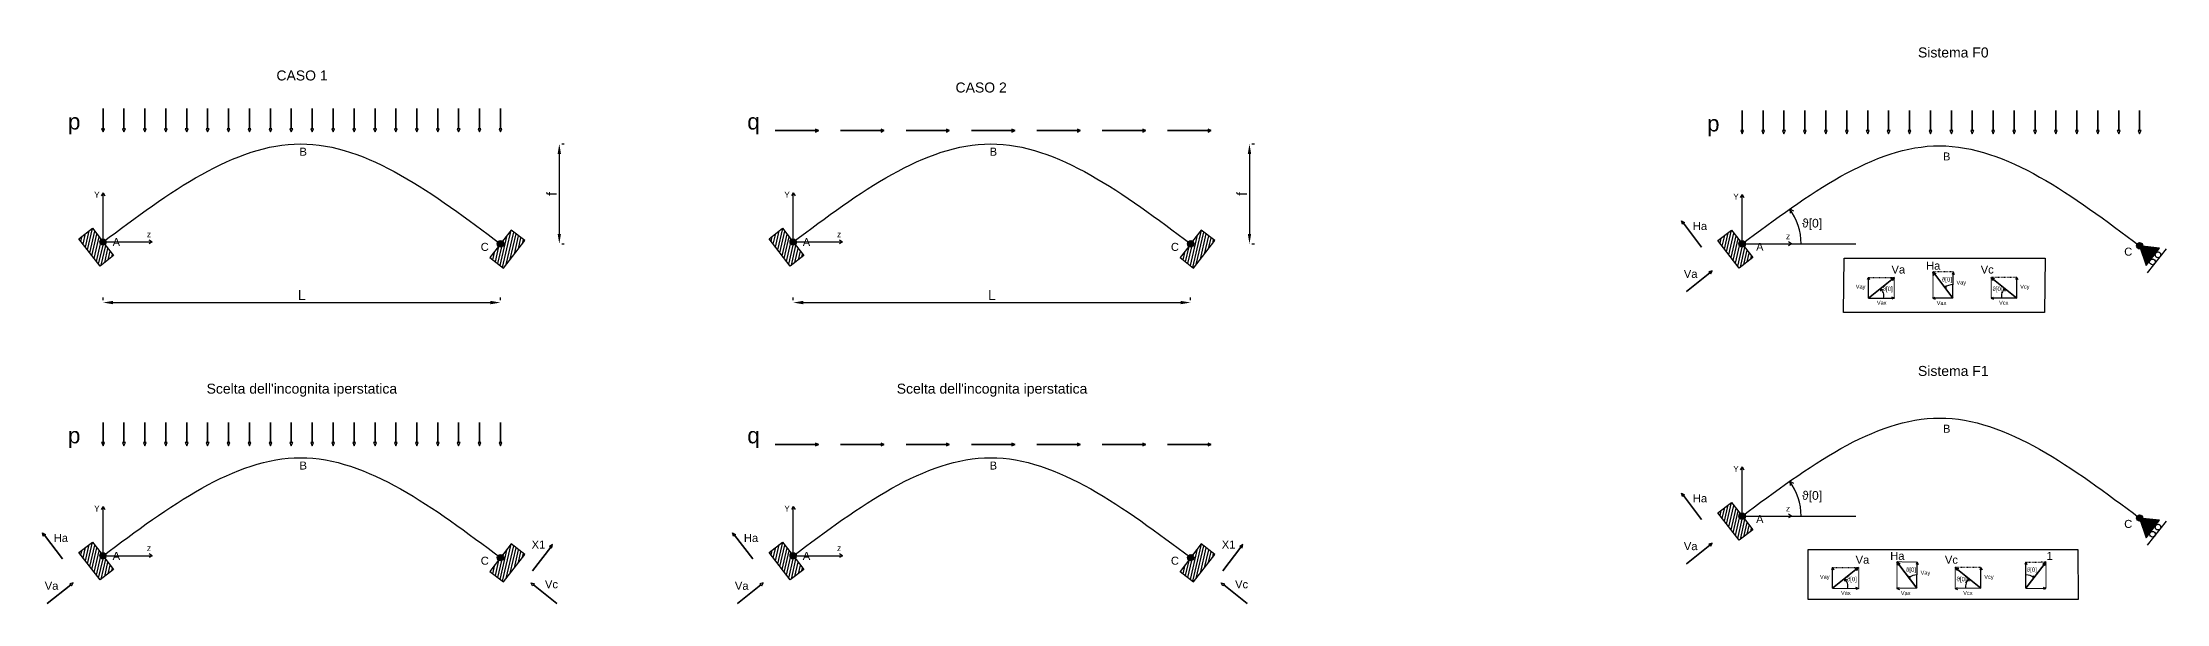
# Model space of a CAD drawing. Header units: millimetres. Extents: x 2204 to 3208, y 1462 to 1602.
# Drawn here: x 2204 to 2735, y 1462 to 1602 of the extents above; entities that cross this region are included whole.
import ezdxf

# ---------------------------------------------------------------- set-up
doc = ezdxf.new("R2010")
doc.units = ezdxf.units.MM
doc.linetypes.add('ACAD_ISO03W100', pattern=[30, 12, -18])
doc.styles.get("Standard").update_dxf_attribs({"font": 'arial.ttf'})
doc.dimstyles.new('ISO-25', dxfattribs={"dimtxt": 2.5, "dimasz": 2.5, "dimexe": 1.25, "dimexo": 0.625, "dimtad": 1, "dimtxsty": 'Standard', "dimcen": 2.5, "dimadec": 0, "dimazin": 0, "dimtfac": 1, "dimtmove": 0, "dimatfit": 3, "dimfxl": 1, "dimarcsym": 0})

# ---------------------------------------------------------------- blocks, each defined once
blk = doc.blocks.new('*D1')
at = {"color": 0, "lineweight": -2, "transparency": 16777216}
for p, q in [((2219.02, 1537.89), (2219.02, 1538.51)), ((2221.52, 1537.26), (2315.88, 1537.26)), ((2318.38, 1537.89), (2318.38, 1538.51))]:
    blk.add_line(p, q, dxfattribs=at)
at = {"color": 0, "transparency": 16777216}
for points in [[(2221.52, 1537.68), (2221.52, 1536.84), (2219.02, 1537.26)], [(2315.88, 1537.68), (2315.88, 1536.84), (2318.38, 1537.26)]]:
    blk.add_solid(points, dxfattribs=at)
at = {"layer": 'Defpoints', "color": 0, "transparency": 16777216}
for p in [(2219.02, 1537.26), (2318.38, 1537.26), (2318.38, 1537.26)]:
    blk.add_point(p, dxfattribs=at)
at = {"color": 0, "transparency": 16777216, "insert": (2268.7, 1539.14), "char_height": 2.5, "attachment_point": 5}
blk.add_mtext('L', dxfattribs=at)
blk = doc.blocks.new('*D2')
at = {"color": 0, "lineweight": -2, "transparency": 16777216}
for p, q in [((2333.08, 1574.44), (2333.08, 1554.44)), ((2333.71, 1576.94), (2334.33, 1576.94)), ((2333.71, 1551.94), (2334.33, 1551.94))]:
    blk.add_line(p, q, dxfattribs=at)
at = {"color": 0, "transparency": 16777216}
for points in [[(2332.67, 1574.44), (2333.5, 1574.44), (2333.08, 1576.94)], [(2332.67, 1554.44), (2333.5, 1554.44), (2333.08, 1551.94)]]:
    blk.add_solid(points, dxfattribs=at)
at = {"layer": 'Defpoints', "color": 0, "transparency": 16777216}
for p in [(2333.08, 1576.94), (2333.08, 1551.94), (2333.08, 1551.94)]:
    blk.add_point(p, dxfattribs=at)
at = {"color": 0, "transparency": 16777216, "insert": (2331.19, 1564.44), "char_height": 2.5, "attachment_point": 5, "rotation": 90}
blk.add_mtext('f', dxfattribs=at)
blk = doc.blocks.new('*D7')
at = {"color": 0, "lineweight": -2, "transparency": 16777216}
for p, q in [((2391.55, 1537.89), (2391.55, 1538.51)), ((2394.05, 1537.26), (2488.41, 1537.26)), ((2490.91, 1537.89), (2490.91, 1538.51))]:
    blk.add_line(p, q, dxfattribs=at)
at = {"color": 0, "transparency": 16777216}
for points in [[(2394.05, 1537.68), (2394.05, 1536.84), (2391.55, 1537.26)], [(2488.41, 1537.68), (2488.41, 1536.84), (2490.91, 1537.26)]]:
    blk.add_solid(points, dxfattribs=at)
at = {"layer": 'Defpoints', "color": 0, "transparency": 16777216}
for p in [(2391.55, 1537.26), (2490.91, 1537.26), (2490.91, 1537.26)]:
    blk.add_point(p, dxfattribs=at)
at = {"color": 0, "transparency": 16777216, "insert": (2441.23, 1539.14), "char_height": 2.5, "attachment_point": 5}
blk.add_mtext('L', dxfattribs=at)
blk = doc.blocks.new('*D8')
at = {"color": 0, "lineweight": -2, "transparency": 16777216}
for p, q in [((2505.62, 1574.44), (2505.62, 1554.44)), ((2506.24, 1576.94), (2506.87, 1576.94)), ((2506.24, 1551.94), (2506.87, 1551.94))]:
    blk.add_line(p, q, dxfattribs=at)
at = {"color": 0, "transparency": 16777216}
for points in [[(2505.2, 1574.44), (2506.03, 1574.44), (2505.62, 1576.94)], [(2505.2, 1554.44), (2506.03, 1554.44), (2505.62, 1551.94)]]:
    blk.add_solid(points, dxfattribs=at)
at = {"layer": 'Defpoints', "color": 0, "transparency": 16777216}
for p in [(2505.62, 1576.94), (2505.62, 1551.94), (2505.62, 1551.94)]:
    blk.add_point(p, dxfattribs=at)
at = {"color": 0, "transparency": 16777216, "insert": (2503.72, 1564.44), "char_height": 2.5, "attachment_point": 5, "rotation": 90}
blk.add_mtext('f', dxfattribs=at)
blk = doc.blocks.new('*U5')
h = blk.add_hatch(color=1)
h.dxf.hatch_style = 1
h.paths.add_polyline_path([(10.12, 0.35), (10.12, 0), (10.9, 0)])
h.paths.add_polyline_path([(10.9, 0), (10.12, 0), (10.12, -0.35)])
at = {"color": 240, "lineweight": 30, "true_color": 0xed1f24}
blk.add_lwpolyline([(10.9, 0), (10.12, 0.35), (10.12, 0), (0, 0), (10.12, 0), (10.12, -0.35)], close=True, dxfattribs=at)
blk = doc.blocks.new('*U6')
at = {"color": 0, "linetype": 'ByBlock', "lineweight": -2, "transparency": 16777216}
for p in [(2276.9, 1580.26), (2293.26, 1580.26), (2309.61, 1580.26), (2325.96, 1580.26), (2342.32, 1580.26), (2358.67, 1580.26), (2375.02, 1580.26)]:
    blk.add_blockref('*U5', p, dxfattribs=at)
blk = doc.blocks.new('*U10')
at = {"color": 240, "lineweight": 30, "true_color": 0xed1f24}
blk.add_lwpolyline([(0, 0), (0.35, 0.79), (0, 0.79), (0, 5.84), (0, 0.79), (-0.35, 0.79)], close=True, dxfattribs=at)
blk = doc.blocks.new('*U11')
at = {"color": 0, "linetype": 'ByBlock', "lineweight": -2, "transparency": 16777216}
for p in [(2281.41, 1579.94), (2286.64, 1579.94), (2291.87, 1579.94), (2297.1, 1579.94), (2302.33, 1579.94), (2307.56, 1579.94), (2312.79, 1579.94), (2318.02, 1579.94), (2323.25, 1579.94), (2328.48, 1579.94), (2333.71, 1579.94), (2338.94, 1579.94), (2344.17, 1579.94), (2349.4, 1579.94), (2354.62, 1579.94), (2359.85, 1579.94), (2365.08, 1579.94), (2370.31, 1579.94), (2375.54, 1579.94), (2380.77, 1579.94)]:
    blk.add_blockref('*U10', p, dxfattribs=at)
blk = doc.blocks.new('*U12')
at = {"color": 240, "lineweight": 30, "true_color": 0xed1f24}
blk.add_lwpolyline([(0, 0), (0.35, 0.79), (0, 0.79), (0, 5.84), (0, 0.79), (-0.35, 0.79)], close=True, dxfattribs=at)
blk = doc.blocks.new('*U13')
at = {"color": 0, "linetype": 'ByBlock', "lineweight": -2, "transparency": 16777216}
for p in [(2281.41, 1579.94), (2286.64, 1579.94), (2291.87, 1579.94), (2297.1, 1579.94), (2302.33, 1579.94), (2307.56, 1579.94), (2312.79, 1579.94), (2318.02, 1579.94), (2323.25, 1579.94), (2328.48, 1579.94), (2333.71, 1579.94), (2338.94, 1579.94), (2344.17, 1579.94), (2349.4, 1579.94), (2354.62, 1579.94), (2359.85, 1579.94), (2365.08, 1579.94), (2370.31, 1579.94), (2375.54, 1579.94), (2380.77, 1579.94)]:
    blk.add_blockref('*U12', p, dxfattribs=at)
blk = doc.blocks.new('*U16')
at = {"color": 240, "lineweight": 30, "true_color": 0xed1f24}
blk.add_lwpolyline([(0, 0), (0.35, 0.79), (0, 0.79), (0, 5.84), (0, 0.79), (-0.35, 0.79)], close=True, dxfattribs=at)
blk = doc.blocks.new('*U17')
at = {"color": 0, "linetype": 'ByBlock', "lineweight": -2, "transparency": 16777216}
for p in [(2281.41, 1579.94), (2286.64, 1579.94), (2291.87, 1579.94), (2297.1, 1579.94), (2302.33, 1579.94), (2307.56, 1579.94), (2312.79, 1579.94), (2318.02, 1579.94), (2323.25, 1579.94), (2328.48, 1579.94), (2333.71, 1579.94), (2338.94, 1579.94), (2344.17, 1579.94), (2349.4, 1579.94), (2354.62, 1579.94), (2359.85, 1579.94), (2365.08, 1579.94), (2370.31, 1579.94), (2375.54, 1579.94), (2380.77, 1579.94)]:
    blk.add_blockref('*U16', p, dxfattribs=at)
blk = doc.blocks.new('*U21')
h = blk.add_hatch(color=1)
h.dxf.hatch_style = 1
h.paths.add_polyline_path([(10.12, 0.35), (10.12, 0), (10.9, 0)])
h.paths.add_polyline_path([(10.9, 0), (10.12, 0), (10.12, -0.35)])
at = {"color": 240, "lineweight": 30, "true_color": 0xed1f24}
blk.add_lwpolyline([(10.9, 0), (10.12, 0.35), (10.12, 0), (0, 0), (10.12, 0), (10.12, -0.35)], close=True, dxfattribs=at)
blk = doc.blocks.new('*U22')
at = {"color": 0, "linetype": 'ByBlock', "lineweight": -2, "transparency": 16777216}
for p in [(2276.9, 1580.26), (2293.26, 1580.26), (2309.61, 1580.26), (2325.96, 1580.26), (2342.32, 1580.26), (2358.67, 1580.26), (2375.02, 1580.26)]:
    blk.add_blockref('*U21', p, dxfattribs=at)

msp = doc.modelspace()

# ---------------------------------------------------------------- hatches: boundary and pattern name
h = msp.add_hatch(color=1)
h.dxf.hatch_style = 1
h.paths.add_polyline_path([(2219.374, 1580.73), (2219.02, 1580.73), (2219.02, 1579.945)])
h.paths.add_polyline_path([(2219.02, 1579.945), (2219.02, 1580.73), (2218.666, 1580.73)])
h = msp.add_hatch(color=1)
h.dxf.hatch_style = 1
h.paths.add_polyline_path([(2629.13, 1580.253), (2628.776, 1580.253), (2628.776, 1579.468)])
h.paths.add_polyline_path([(2628.776, 1579.468), (2628.776, 1580.253), (2628.422, 1580.253)])
h = msp.add_hatch()
h.set_pattern_fill('ANSI31', color=256, scale=0.22, angle=32)
h.set_pattern_definition([(77, (-61.75265, 0.4771), (-0.68059749, 0.15712831), [])])
h.paths.add_polyline_path([(2216.366, 1555.85), (2212.973, 1553.224), (2218.281, 1546.365), (2221.675, 1548.991), (2219.507, 1551.792, -0.6232746), (2218.225, 1552.421, -0.2320774), (2218.534, 1553.05)])
h = msp.add_hatch()
h.set_pattern_fill('ANSI31', color=256, scale=0.22, angle=32)
h.set_pattern_definition([(77, (110.77804, 0.4771), (-0.68059749, 0.15712831), [])])
h.paths.add_polyline_path([(2388.897, 1555.85), (2385.504, 1553.224), (2390.812, 1546.365), (2394.205, 1548.991), (2392.038, 1551.792, -1), (2391.064, 1553.05)])
h = msp.add_hatch(color=5)
h.dxf.hatch_style = 1
h.paths.add_polyline_path([(2613.826, 1556.871), (2614.11, 1557.083), (2614.393, 1557.295), (2613.64, 1557.712)])
at = {"true_color": 0xffffff}
h = msp.add_hatch(color=7, dxfattribs=at)
h.dxf.hatch_style = 1
h.paths.add_polyline_path([(2219.816, 1552.421, 1), (2218.225, 1552.421, 1)])
h = msp.add_hatch()
h.set_pattern_fill('ANSI31', color=256, scale=0.22, angle=32)
h.set_pattern_definition([(77, (-63.18404, 2e-13), (-0.68059749, 0.15712831), [])])
h.paths.add_polyline_path([(2318.871, 1552.573, -0.2320774), (2319.179, 1551.944, -0.6232746), (2317.898, 1551.315), (2315.73, 1548.514), (2319.123, 1545.888), (2324.432, 1552.747), (2321.038, 1555.373)])
h = msp.add_hatch(color=7, dxfattribs=at)
h.dxf.hatch_style = 1
h.paths.add_polyline_path([(2319.179, 1551.944, 1), (2317.589, 1551.944, 1)])
h = msp.add_hatch(color=7, dxfattribs=at)
h.dxf.hatch_style = 1
h.paths.add_polyline_path([(2392.346, 1552.421, 1), (2390.756, 1552.421, 1)])
h = msp.add_hatch()
h.set_pattern_fill('ANSI31', color=256, scale=0.22, angle=32)
h.set_pattern_definition([(77, (109.34664, 2e-13), (-0.68059749, 0.15712831), [])])
h.paths.add_polyline_path([(2491.402, 1552.573, -0.2320774), (2491.71, 1551.944, -0.6232746), (2490.428, 1551.315), (2488.261, 1548.514), (2491.654, 1545.888), (2496.962, 1552.747), (2493.569, 1555.373)])
h = msp.add_hatch(color=7, dxfattribs=at)
h.dxf.hatch_style = 1
h.paths.add_polyline_path([(2491.71, 1551.944, 1), (2490.12, 1551.944, 1)])
h = msp.add_hatch()
h.set_pattern_fill('ANSI31', color=256, scale=0.22, angle=32)
h.set_pattern_definition([(77, (348.0034, 2e-13), (-0.68059749, 0.15712831), [])])
h.paths.add_polyline_path([(2626.122, 1555.373), (2622.729, 1552.747), (2628.037, 1545.888), (2631.431, 1548.514), (2629.263, 1551.315, -0.6232746), (2627.981, 1551.944, -0.2320774), (2628.29, 1552.573)])
h = msp.add_hatch(color=7, dxfattribs=at)
h.dxf.hatch_style = 1
h.paths.add_polyline_path([(2629.572, 1551.944, 1), (2627.981, 1551.944, 1)])
h = msp.add_hatch(color=7, dxfattribs=at)
h.dxf.hatch_style = 1
h.paths.add_polyline_path([(2728.935, 1551.467, 1), (2727.345, 1551.467, 1)])
at = {"true_color": 0x000000}
h = msp.add_hatch(color=18, dxfattribs=at)
h.dxf.hatch_style = 1
h.paths.add_polyline_path([(2733.121, 1550.892), (2728.93, 1551.375, -0.2938791), (2728.385, 1550.71), (2729.738, 1546.521)])
h = msp.add_hatch(color=5)
h.dxf.hatch_style = 1
h.paths.add_polyline_path([(2620.463, 1544.951), (2620.687, 1544.677), (2620.911, 1544.403), (2621.295, 1545.174)])
h = msp.add_hatch(color=5)
h.dxf.hatch_style = 1
h.paths.add_polyline_path([(2665.965, 1543.342), (2666.189, 1543.068), (2666.413, 1542.794), (2666.797, 1543.565)])
h = msp.add_hatch(color=5)
h.dxf.hatch_style = 1
h.paths.add_polyline_path([(2676.627, 1544.126), (2676.911, 1544.338), (2677.194, 1544.55), (2676.441, 1544.967)])
h = msp.add_hatch(color=5)
h.dxf.hatch_style = 1
h.paths.add_polyline_path([(2690.986, 1543.565), (2691.37, 1542.794), (2691.594, 1543.068), (2691.818, 1543.342)])
h = msp.add_hatch(color=1)
h.dxf.hatch_style = 1
h.paths.add_polyline_path([(2219.374, 1502.256), (2219.02, 1502.256), (2219.02, 1501.471)])
h.paths.add_polyline_path([(2219.02, 1501.471), (2219.02, 1502.256), (2218.666, 1502.256)])
h = msp.add_hatch(color=5)
h.dxf.hatch_style = 1
h.paths.add_polyline_path([(2613.826, 1488.788), (2614.11, 1489), (2614.393, 1489.212), (2613.64, 1489.629)])
h = msp.add_hatch()
h.set_pattern_fill('ANSI31', color=256, scale=0.22, angle=32)
h.set_pattern_definition([(77, (348.0034, -68.0835), (-0.68059749, 0.15712831), [])])
h.paths.add_polyline_path([(2626.122, 1487.29), (2622.729, 1484.664), (2628.037, 1477.804), (2631.431, 1480.431), (2629.263, 1483.231, -0.6232746), (2627.981, 1483.86, -0.2320774), (2628.29, 1484.489)])
at = {"true_color": 0xffffff}
h = msp.add_hatch(color=7, dxfattribs=at)
h.dxf.hatch_style = 1
h.paths.add_polyline_path([(2629.572, 1483.86, 1), (2627.981, 1483.86, 1)])
h = msp.add_hatch(color=7, dxfattribs=at)
h.dxf.hatch_style = 1
h.paths.add_polyline_path([(2728.935, 1483.383, 1), (2727.345, 1483.383, 1)])
at = {"true_color": 0x000000}
h = msp.add_hatch(color=18, dxfattribs=at)
h.dxf.hatch_style = 1
h.paths.add_polyline_path([(2733.121, 1482.808), (2728.93, 1483.292, -0.2938791), (2728.385, 1482.626), (2729.738, 1478.437)])
h = msp.add_hatch(color=5)
h.dxf.hatch_style = 1
h.paths.add_polyline_path([(2204.07, 1478.874), (2204.354, 1479.086), (2204.637, 1479.298), (2203.884, 1479.715)])
h = msp.add_hatch()
h.set_pattern_fill('ANSI31', color=256, scale=0.22, angle=32)
h.set_pattern_definition([(77, (-61.75265, -77.9969), (-0.68059749, 0.15712831), [])])
h.paths.add_polyline_path([(2216.366, 1477.376), (2212.973, 1474.75), (2218.281, 1467.891), (2221.675, 1470.517), (2219.507, 1473.318, -0.6232746), (2218.225, 1473.947, -0.2320774), (2218.534, 1474.576)])
h = msp.add_hatch()
h.set_pattern_fill('ANSI31', color=256, scale=0.22, angle=32)
h.set_pattern_definition([(77, (-63.18404, -78.474), (-0.68059749, 0.15712831), [])])
h.paths.add_polyline_path([(2318.871, 1474.099, -0.2320774), (2319.179, 1473.47, -0.6232746), (2317.898, 1472.841), (2315.73, 1470.04), (2319.123, 1467.414), (2324.432, 1474.273), (2321.038, 1476.899)])
h = msp.add_hatch(color=18, dxfattribs=at)
h.dxf.hatch_style = 1
h.paths.add_polyline_path([(2331.411, 1476.739), (2330.657, 1476.323), (2330.941, 1476.111), (2331.224, 1475.899)])
h = msp.add_hatch(color=5)
h.dxf.hatch_style = 1
h.paths.add_polyline_path([(2376.601, 1478.874), (2376.884, 1479.086), (2377.168, 1479.298), (2376.414, 1479.715)])
h = msp.add_hatch()
h.set_pattern_fill('ANSI31', color=256, scale=0.22, angle=32)
h.set_pattern_definition([(77, (110.77804, -77.9969), (-0.68059749, 0.15712831), [])])
h.paths.add_polyline_path([(2388.897, 1477.376), (2385.504, 1474.75), (2390.812, 1467.891), (2394.205, 1470.517), (2392.038, 1473.318, -1), (2391.064, 1474.576)])
h = msp.add_hatch()
h.set_pattern_fill('ANSI31', color=256, scale=0.22, angle=32)
h.set_pattern_definition([(77, (109.34664, -78.474), (-0.68059749, 0.15712831), [])])
h.paths.add_polyline_path([(2491.402, 1474.099, -0.2320774), (2491.71, 1473.47, -0.6232746), (2490.428, 1472.841), (2488.261, 1470.04), (2491.654, 1467.414), (2496.962, 1474.273), (2493.569, 1476.899)])
h = msp.add_hatch(color=18, dxfattribs=at)
h.dxf.hatch_style = 1
h.paths.add_polyline_path([(2503.942, 1476.739), (2503.188, 1476.323), (2503.471, 1476.111), (2503.755, 1475.899)])
h = msp.add_hatch(color=5)
h.dxf.hatch_style = 1
h.paths.add_polyline_path([(2620.463, 1476.868), (2620.687, 1476.594), (2620.911, 1476.32), (2621.295, 1477.091)])
at = {"true_color": 0xffffff}
h = msp.add_hatch(color=7, dxfattribs=at)
h.dxf.hatch_style = 1
h.paths.add_polyline_path([(2219.816, 1473.947, 1), (2218.225, 1473.947, 1)])
h = msp.add_hatch(color=7, dxfattribs=at)
h.dxf.hatch_style = 1
h.paths.add_polyline_path([(2319.179, 1473.47, 1), (2317.589, 1473.47, 1)])
h = msp.add_hatch(color=7, dxfattribs=at)
h.dxf.hatch_style = 1
h.paths.add_polyline_path([(2392.346, 1473.947, 1), (2390.756, 1473.947, 1)])
h = msp.add_hatch(color=7, dxfattribs=at)
h.dxf.hatch_style = 1
h.paths.add_polyline_path([(2491.71, 1473.47, 1), (2490.12, 1473.47, 1)])
h = msp.add_hatch(color=5)
h.dxf.hatch_style = 1
h.paths.add_polyline_path([(2657, 1470.773), (2657.224, 1470.499), (2657.448, 1470.225), (2657.832, 1470.996)])
h = msp.add_hatch(color=5)
h.dxf.hatch_style = 1
h.paths.add_polyline_path([(2667.662, 1471.558), (2667.945, 1471.77), (2668.229, 1471.981), (2667.475, 1472.398)])
h = msp.add_hatch(color=5)
h.dxf.hatch_style = 1
h.paths.add_polyline_path([(2682.02, 1470.996), (2682.404, 1470.225), (2682.628, 1470.499), (2682.852, 1470.773)])
at = {"true_color": 0x000000}
h = msp.add_hatch(color=18, dxfattribs=at)
h.dxf.hatch_style = 1
h.paths.add_polyline_path([(2704.542, 1471.558), (2704.258, 1471.77), (2703.975, 1471.981), (2704.728, 1472.398)])

# ---------------------------------------------------------------- linework, layer by layer
at = {"color": 3}
for p, q in [((2219.02, 1564.725), (2218.559, 1563.977)), ((2219.02, 1552.421), (2219.02, 1564.725)), ((2219.02, 1564.725), (2219.482, 1563.977)), ((2391.551, 1564.725), (2391.09, 1563.977)), ((2391.551, 1552.421), (2391.551, 1564.725)), ((2391.551, 1564.725), (2392.013, 1563.977)), ((2628.776, 1564.248), (2628.315, 1563.499)), ((2628.776, 1551.944), (2628.776, 1564.248)), ((2628.776, 1564.248), (2629.238, 1563.499)), ((2219.02, 1552.421), (2231.324, 1552.421)), ((2231.324, 1552.421), (2230.576, 1552.882)), ((2231.324, 1552.421), (2230.576, 1551.959)), ((2391.551, 1552.421), (2403.855, 1552.421)), ((2403.855, 1552.421), (2403.107, 1552.882)), ((2403.855, 1552.421), (2403.107, 1551.959)), ((2628.776, 1551.944), (2641.08, 1551.944)), ((2641.08, 1551.944), (2640.332, 1552.405)), ((2641.08, 1551.944), (2640.332, 1551.482)), ((2628.776, 1496.164), (2628.315, 1495.416)), ((2628.776, 1483.86), (2628.776, 1496.164)), ((2628.776, 1496.164), (2629.238, 1495.416)), ((2219.02, 1486.251), (2218.559, 1485.503)), ((2219.02, 1473.947), (2219.02, 1486.251)), ((2219.02, 1486.251), (2219.482, 1485.503)), ((2391.551, 1486.251), (2391.09, 1485.503)), ((2391.551, 1473.947), (2391.551, 1486.251)), ((2391.551, 1486.251), (2392.013, 1485.503)), ((2628.776, 1483.86), (2641.08, 1483.86)), ((2641.08, 1483.86), (2640.332, 1484.322)), ((2641.08, 1483.86), (2640.332, 1483.399)), ((2219.02, 1473.947), (2231.324, 1473.947)), ((2231.324, 1473.947), (2230.576, 1474.408)), ((2231.324, 1473.947), (2230.576, 1473.485)), ((2391.551, 1473.947), (2403.855, 1473.947)), ((2403.855, 1473.947), (2403.107, 1474.408)), ((2403.855, 1473.947), (2403.107, 1473.485))]:
    msp.add_line(p, q, dxfattribs=at)
for p, q in [((2681.449, 1538.387), (2681.511, 1544.909)), ((2660.35, 1538.387), (2666.797, 1538.33)), ((2681.449, 1538.387), (2676.441, 1538.343)), ((2697.434, 1538.387), (2690.986, 1538.33)), ((2672.484, 1465.818), (2672.545, 1472.34)), ((2699.72, 1465.818), (2699.658, 1472.34)), ((2651.384, 1465.818), (2657.832, 1465.761)), ((2672.484, 1465.818), (2667.475, 1465.774)), ((2688.468, 1465.818), (2682.02, 1465.761)), ((2699.72, 1465.818), (2704.728, 1465.774))]:
    msp.add_line(p, q)
for points in [[(2219.507, 1551.792), (2221.675, 1548.991), (2218.281, 1546.365), (2212.973, 1553.224), (2216.366, 1555.85), (2218.534, 1553.05)], [(2392.038, 1551.792), (2394.205, 1548.991), (2390.812, 1546.365), (2385.504, 1553.224), (2388.897, 1555.85), (2391.064, 1553.05)], [(2640.657, 1560.658), (2640.77, 1559.581)], [(2640.657, 1560.658), (2641.594, 1560.162)], [(2317.898, 1551.315), (2315.73, 1548.514), (2319.123, 1545.888), (2324.432, 1552.747), (2321.038, 1555.373), (2318.871, 1552.573)], [(2490.428, 1551.315), (2488.261, 1548.514), (2491.654, 1545.888), (2496.962, 1552.747), (2493.569, 1555.373), (2491.402, 1552.573)], [(2629.263, 1551.315), (2631.431, 1548.514), (2628.037, 1545.888), (2622.729, 1552.747), (2626.122, 1555.373), (2628.29, 1552.573)], [(2628.776, 1551.944), (2657.167, 1551.944)], [(2728.14, 1551.467), (2729.738, 1546.521), (2729.738, 1546.521), (2733.121, 1550.892), (2733.121, 1550.892), (2728.14, 1551.467)], [(2730.149, 1544.699), (2734.862, 1550.715)], [(2660.35, 1538.387), (2660.35, 1543.565), (2660.049, 1542.992)], [(2660.35, 1538.387), (2660.35, 1543.565), (2660.65, 1542.992)], [(2663.269, 1540.727), (2663.34, 1540.144)], [(2663.269, 1540.727), (2663.826, 1540.543)], [(2679.419, 1541.049), (2679.554, 1541.478)], [(2679.419, 1541.049), (2679.824, 1541.049)], [(2681.511, 1544.909), (2681.26, 1544.303)], [(2681.511, 1544.909), (2681.751, 1544.298)], [(2694.514, 1540.727), (2693.958, 1540.543)], [(2694.514, 1540.727), (2694.443, 1540.144)], [(2697.434, 1538.387), (2697.434, 1543.565), (2697.133, 1542.992)], [(2697.434, 1538.387), (2697.434, 1543.565), (2697.734, 1542.992)], [(2666.797, 1538.33), (2666.186, 1538.09)], [(2666.797, 1538.33), (2666.191, 1538.581)], [(2676.441, 1538.33), (2677.047, 1538.581)], [(2676.441, 1538.33), (2677.051, 1538.09)], [(2690.986, 1538.33), (2691.592, 1538.581)], [(2690.986, 1538.33), (2691.597, 1538.09)], [(2640.657, 1492.574), (2640.77, 1491.498)], [(2640.657, 1492.574), (2641.594, 1492.079)], [(2629.263, 1483.231), (2631.431, 1480.431), (2628.037, 1477.804), (2622.729, 1484.664), (2626.122, 1487.29), (2628.29, 1484.489)], [(2628.776, 1483.86), (2657.167, 1483.86)], [(2728.14, 1483.383), (2729.738, 1478.437), (2729.738, 1478.437), (2733.121, 1482.808), (2733.121, 1482.808), (2728.14, 1483.383)], [(2730.149, 1476.616), (2734.862, 1482.631)], [(2219.507, 1473.318), (2221.675, 1470.517), (2218.281, 1467.891), (2212.973, 1474.75), (2216.366, 1477.376), (2218.534, 1474.576)], [(2317.898, 1472.841), (2315.73, 1470.04), (2319.123, 1467.414), (2324.432, 1474.273), (2321.038, 1476.899), (2318.871, 1474.099)], [(2392.038, 1473.318), (2394.205, 1470.517), (2390.812, 1467.891), (2385.504, 1474.75), (2388.897, 1477.376), (2391.064, 1474.576)], [(2490.428, 1472.841), (2488.261, 1470.04), (2491.654, 1467.414), (2496.962, 1474.273), (2493.569, 1476.899), (2491.402, 1474.099)], [(2651.384, 1465.818), (2651.384, 1470.996), (2651.084, 1470.424)], [(2651.384, 1465.818), (2651.384, 1470.996), (2651.684, 1470.424)], [(2672.545, 1472.34), (2672.294, 1471.734)], [(2672.545, 1472.34), (2672.785, 1471.729)], [(2688.468, 1465.818), (2688.468, 1470.996), (2688.168, 1470.424)], [(2688.468, 1465.818), (2688.468, 1470.996), (2688.768, 1470.424)], [(2699.658, 1472.34), (2699.418, 1471.729)], [(2699.658, 1472.34), (2699.909, 1471.734)], [(2654.304, 1468.159), (2654.374, 1467.576)], [(2654.304, 1468.159), (2654.86, 1467.974)], [(2657.832, 1465.761), (2657.221, 1465.521)], [(2657.832, 1465.761), (2657.225, 1466.012)], [(2667.475, 1465.761), (2668.082, 1466.012)], [(2667.475, 1465.761), (2668.086, 1465.521)], [(2670.454, 1468.48), (2670.588, 1468.909)], [(2670.454, 1468.48), (2670.859, 1468.48)], [(2682.02, 1465.761), (2682.627, 1466.012)], [(2682.02, 1465.761), (2682.631, 1465.521)], [(2685.548, 1468.159), (2684.992, 1467.974)], [(2685.548, 1468.159), (2685.478, 1467.576)], [(2701.75, 1468.48), (2701.345, 1468.48)], [(2701.75, 1468.48), (2701.615, 1468.909)], [(2704.728, 1465.761), (2704.118, 1465.521)], [(2704.728, 1465.761), (2704.122, 1466.012)]]:
    msp.add_lwpolyline(points)
at = {"color": 5, "lineweight": 30}
for points in [[(2613.64, 1557.712), (2614.393, 1557.295), (2614.11, 1557.083), (2618.648, 1551.132), (2614.11, 1557.083), (2613.826, 1556.871)], [(2621.295, 1545.174), (2620.463, 1544.951), (2620.687, 1544.677), (2614.848, 1539.996), (2620.687, 1544.677), (2620.911, 1544.403)], [(2666.797, 1543.565), (2665.965, 1543.342), (2666.189, 1543.068), (2660.35, 1538.387), (2666.189, 1543.068), (2666.413, 1542.794)], [(2676.441, 1544.967), (2677.194, 1544.55), (2676.911, 1544.338), (2681.449, 1538.387), (2676.911, 1544.338), (2676.627, 1544.126)], [(2690.986, 1543.565), (2691.818, 1543.342), (2691.594, 1543.068), (2697.434, 1538.387), (2691.594, 1543.068), (2691.37, 1542.794)], [(2613.64, 1489.629), (2614.393, 1489.212), (2614.11, 1489), (2618.648, 1483.048), (2614.11, 1489), (2613.826, 1488.788)], [(2203.884, 1479.715), (2204.637, 1479.298), (2204.354, 1479.086), (2208.892, 1473.135), (2204.354, 1479.086), (2204.07, 1478.874)], [(2376.414, 1479.715), (2377.168, 1479.298), (2376.884, 1479.086), (2381.423, 1473.135), (2376.884, 1479.086), (2376.601, 1478.874)], [(2621.295, 1477.091), (2620.463, 1476.868), (2620.687, 1476.594), (2614.848, 1471.912), (2620.687, 1476.594), (2620.911, 1476.32)], [(2657.832, 1470.996), (2657, 1470.773), (2657.224, 1470.499), (2651.384, 1465.818), (2657.224, 1470.499), (2657.448, 1470.225)], [(2667.475, 1472.398), (2668.229, 1471.981), (2667.945, 1471.77), (2672.484, 1465.818), (2667.945, 1471.77), (2667.662, 1471.558)], [(2682.02, 1470.996), (2682.852, 1470.773), (2682.628, 1470.499), (2688.468, 1465.818), (2682.628, 1470.499), (2682.404, 1470.225)], [(2211.539, 1467.177), (2210.707, 1466.954), (2210.931, 1466.68), (2205.092, 1461.999), (2210.931, 1466.68), (2211.155, 1466.406)], [(2326.024, 1467.177), (2326.856, 1466.954), (2326.632, 1466.68), (2332.472, 1461.999), (2326.632, 1466.68), (2326.408, 1466.406)], [(2384.07, 1467.177), (2383.238, 1466.954), (2383.462, 1466.68), (2377.622, 1461.999), (2383.462, 1466.68), (2383.686, 1466.406)], [(2498.555, 1467.177), (2499.387, 1466.954), (2499.163, 1466.68), (2505.003, 1461.999), (2499.163, 1466.68), (2498.939, 1466.406)]]:
    msp.add_lwpolyline(points, close=True, dxfattribs=at)
for points in [[(2654.313, 1548.379), (2704.563, 1548.379), (2704.4, 1534.765), (2654.15, 1534.765)], [(2645.238, 1475.471), (2712.715, 1475.471), (2712.776, 1462.997), (2645.299, 1462.997)]]:
    msp.add_lwpolyline(points, close=True)
at = {"linetype": 'ACAD_ISO03W100', "ltscale": 0.01}
for points in [[(2660.35, 1543.565), (2666.797, 1543.565)], [(2666.797, 1543.565), (2666.797, 1538.33)], [(2676.441, 1544.967), (2676.441, 1538.33)], [(2681.511, 1544.909), (2676.441, 1544.967)], [(2690.986, 1543.565), (2690.986, 1538.33)], [(2697.434, 1543.565), (2690.986, 1543.565)], [(2651.384, 1470.996), (2657.832, 1470.996)], [(2657.832, 1470.996), (2657.832, 1465.761)], [(2667.475, 1472.398), (2667.475, 1465.761)], [(2672.545, 1472.34), (2667.475, 1472.398)], [(2682.02, 1470.996), (2682.02, 1465.761)], [(2688.468, 1470.996), (2682.02, 1470.996)], [(2699.658, 1472.34), (2704.728, 1472.398)], [(2704.728, 1472.398), (2704.728, 1465.761)]]:
    msp.add_lwpolyline(points, dxfattribs=at)
at = {"color": 18, "lineweight": 30, "true_color": 0x000000}
for points in [[(2331.411, 1476.739), (2330.657, 1476.323), (2330.941, 1476.111), (2326.402, 1470.159), (2330.941, 1476.111), (2331.224, 1475.899)], [(2503.942, 1476.739), (2503.188, 1476.323), (2503.471, 1476.111), (2498.933, 1470.159), (2503.471, 1476.111), (2503.755, 1475.899)], [(2704.728, 1472.398), (2703.975, 1471.981), (2704.258, 1471.77), (2699.72, 1465.818), (2704.258, 1471.77), (2704.542, 1471.558)]]:
    msp.add_lwpolyline(points, close=True, dxfattribs=at)
for centre, radius in [((2219.02, 1552.421), 0.795), ((2318.384, 1551.944), 0.795), ((2391.551, 1552.421), 0.795), ((2490.915, 1551.944), 0.795), ((2628.776, 1551.944), 0.795), ((2728.14, 1551.467), 0.795), ((2731.345, 1547.417), 0.716), ((2732.734, 1549.19), 0.716), ((2628.776, 1483.86), 0.795), ((2728.14, 1483.383), 0.795), ((2732.734, 1481.107), 0.716), ((2731.345, 1479.334), 0.716), ((2219.02, 1473.947), 0.795), ((2318.384, 1473.47), 0.795), ((2391.551, 1473.947), 0.795), ((2490.915, 1473.47), 0.795)]:
    msp.add_circle(centre, radius)
for centre, radius, start, end in [((2628.776, 1551.944), 14.733, 360, 36.25995), ((2662.023, 1538.946), 2.175, 343.56229, 55.01932), ((2681.449, 1538.387), 3.348, 89.45912, 127.32707), ((2695.761, 1538.946), 2.175, 124.98068, 196.43771), ((2628.776, 1483.86), 14.733, 360, 36.25995), ((2653.057, 1466.377), 2.175, 343.56229, 55.01932), ((2672.484, 1465.818), 3.348, 89.45912, 127.32707), ((2686.795, 1466.377), 2.175, 124.98068, 196.43771), ((2699.72, 1465.818), 3.348, 52.67293, 90.54088)]:
    msp.add_arc(centre, radius, start, end)
at = {"lineweight": 30}
for points in [[(2219.02, 1552.421), (2235.475, 1564.76), (2268.596, 1589.285), (2301.718, 1564.444), (2318.384, 1551.944)], [(2391.551, 1552.421), (2408.006, 1564.76), (2441.127, 1589.285), (2474.248, 1564.444), (2490.915, 1551.944)], [(2628.776, 1551.944), (2645.231, 1564.283), (2678.352, 1588.808), (2711.474, 1563.967), (2728.14, 1551.467)], [(2628.776, 1483.86), (2645.231, 1496.199), (2678.352, 1520.724), (2711.474, 1495.883), (2728.14, 1483.383)], [(2219.02, 1473.947), (2235.475, 1486.286), (2268.596, 1510.811), (2301.718, 1485.97), (2318.384, 1473.47)], [(2391.551, 1473.947), (2408.006, 1486.286), (2441.127, 1510.811), (2474.248, 1485.97), (2490.915, 1473.47)]]:
    msp.add_open_spline(points, degree=3, knots=[0.7112579, 0.7112579, 0.7112579, 0.7112579, 55.9016994, 111.8033989, 111.8033989, 111.8033989, 111.8033989], dxfattribs=at)

# ---------------------------------------------------------------- block references
for name, p in [('*U11', (-62.389, 0)), ('*U13', (347.367, -0.477)), ('*U6', (110.142, 0)), ('*U17', (-62.389, -78.474)), ('*U22', (110.142, -78.474))]:
    msp.add_blockref(name, p)

# ---------------------------------------------------------------- texts
at = {"char_height": 2.5, "attachment_point": 4, "bg_fill": 3, "box_fill_scale": 1.5, "bg_fill_color": 256, "bg_fill_transparency": 0}
for s, width, insert in [(' Sistema F0', 20.29526, (2671.762, 1599.781)), (' CASO 1', 13.68439, (2261.397, 1594.026)), (' CASO 2', 13.68439, (2431.168, 1591.019)), (' Sistema F1', 20.29526, (2671.762, 1520.144)), (" Scelta dell'incognita iperstatica", 51.47252, (2243.935, 1515.359)), (" Scelta dell'incognita iperstatica", 51.47252, (2416.466, 1515.359))]:
    msp.add_mtext_dynamic_manual_height_columns(s, width=width, gutter_width=12.5, heights=[0], dxfattribs=dict(at, insert=insert))
for s, width, insert, char_height, attachment_point in [('{\\C240;\\c2367469;p}', 4.69031, (2210.256, 1584.533), 4, 1), ('{\\C240;\\c2367469;q}', 4.69031, (2380.078, 1584.533), 4, 1), ('{\\C240;\\c2367469;p}', 4.69031, (2620.012, 1584.056), 4, 1), ('{\\C5;B}', 4.69031, (2268.132, 1575.983), 2, 1), ('{\\C5;B}', 4.69031, (2440.663, 1575.983), 2, 1), ('{\\C5;B}', 4.69031, (2678.975, 1574.793), 2, 1), ('{\\H1.08333x;\\C5;ϑ[0]}', 4.69031, (2643.745, 1558.196), 2, 1), ('{\\C5;A}', 4.69031, (2221.417, 1553.384), 2, 1), ('{\\C5;C}', 4.69031, (2313.439, 1552.181), 2, 1), ('{\\C5;A}', 4.69031, (2393.948, 1553.384), 2, 1), ('{\\C5;C}', 4.69031, (2485.97, 1552.181), 2, 1), ('{\\C5;A}', 4.69031, (2632.26, 1552.195), 2, 1), ('{\\C5;C}', 4.69031, (2724.282, 1550.992), 2, 1), ('Vay', 4.46498, (2657.181, 1541.734), 1, 1), ('Vay', 4.46498, (2682.353, 1542.771), 1, 1), ('Vcy', 4.46498, (2700.602, 1541.734), 1, 3), ('Vax', 4.46498, (2662.451, 1537.723), 1, 1), ('Vax', 4.46498, (2677.412, 1537.664), 1, 1), ('Vcx', 4.46498, (2695.332, 1537.723), 1, 3), ('{\\C240;\\c2367469;p}', 4.69031, (2210.256, 1506.059), 4, 1), ('{\\C240;\\c2367469;q}', 4.69031, (2380.078, 1506.059), 4, 1), ('{\\C5;B}', 4.69031, (2678.975, 1506.71), 2, 1), ('{\\C5;B}', 4.69031, (2268.132, 1497.509), 2, 1), ('{\\C5;B}', 4.69031, (2440.663, 1497.509), 2, 1), ('{\\H1.08333x;\\C5;ϑ[0]}', 4.69031, (2643.745, 1490.113), 2, 1), ('{\\C5;A}', 4.69031, (2632.26, 1484.111), 2, 1), ('{\\C5;C}', 4.69031, (2724.282, 1482.908), 2, 1), ('{\\C5;A}', 4.69031, (2221.417, 1474.91), 2, 1), ('{\\C5;C}', 4.69031, (2313.439, 1473.707), 2, 1), ('{\\C5;A}', 4.69031, (2393.948, 1474.91), 2, 1), ('{\\C5;C}', 4.69031, (2485.97, 1473.707), 2, 1), ('Vay', 4.46498, (2648.216, 1469.165), 1, 1), ('Vay', 4.46498, (2673.387, 1470.202), 1, 1), ('Vcy', 4.46498, (2691.636, 1469.165), 1, 3), ('Vax', 4.46498, (2653.485, 1465.154), 1, 1), ('Vax', 4.46498, (2668.447, 1465.095), 1, 1), ('Vcx', 4.46498, (2686.367, 1465.154), 1, 3)]:
    msp.add_mtext_dynamic_manual_height_columns(s, width=width, gutter_width=12.5, heights=[0], dxfattribs=dict(insert=insert, char_height=char_height, attachment_point=attachment_point))
at = {"color": 3, "char_height": 1.5, "attachment_point": 1}
for s, width, insert in [('Y', 2.5961, (2216.786, 1564.984)), ('Y', 2.5961, (2389.317, 1564.984)), ('Y', 2.5961, (2626.542, 1564.507)), ('z', 2.69235, (2229.977, 1555.086)), ('z', 2.69235, (2402.508, 1555.086)), ('z', 2.69235, (2639.733, 1554.609)), ('Y', 2.5961, (2626.542, 1496.423)), ('Y', 2.5961, (2216.786, 1486.51)), ('Y', 2.5961, (2389.317, 1486.51)), ('z', 2.69235, (2639.733, 1486.526)), ('z', 2.69235, (2229.977, 1476.612)), ('z', 2.69235, (2402.508, 1476.612))]:
    msp.add_mtext_dynamic_manual_height_columns(s, width=width, gutter_width=12.5, heights=[0], dxfattribs=dict(at, insert=insert))
at = {"color": 5, "char_height": 2}
for s, insert, attachment_point in [('Ha', (2616.452, 1557.398), 1), ('Va', (2614.201, 1545.439), 1), ('Va', (2666.106, 1546.521), 1), ('Ha', (2674.755, 1547.486), 1), ('Vc', (2691.677, 1546.521), 3), ('Ha', (2616.452, 1489.314), 1), ('Ha', (2206.696, 1479.401), 1), ('Ha', (2379.227, 1479.401), 1), ('Va', (2614.201, 1477.355), 1), ('Va', (2657.14, 1473.952), 1), ('Ha', (2665.79, 1474.917), 1), ('Vc', (2682.712, 1473.952), 3), ('Va', (2204.445, 1467.442), 1), ('Vc', (2329.487, 1467.818), 1), ('Va', (2376.976, 1467.442), 1), ('Vc', (2502.018, 1467.818), 1)]:
    msp.add_mtext_dynamic_manual_height_columns(s, width=4.46498, gutter_width=12.5, heights=[0], dxfattribs=dict(at, insert=insert, attachment_point=attachment_point))
at = {"color": 7, "true_color": 0xffffff, "char_height": 1}
for insert, attachment_point in [((2663.915, 1541.223), 1), ((2678.711, 1543.582), 1), ((2693.868, 1541.223), 3), ((2669.746, 1471.013), 1), ((2702.458, 1471.013), 3), ((2654.95, 1468.654), 1), ((2684.902, 1468.654), 3)]:
    msp.add_mtext_dynamic_manual_height_columns('{\\H1.08333x;ϑ[0]}', width=2.28779, gutter_width=12.5, heights=[0], dxfattribs=dict(at, insert=insert, attachment_point=attachment_point))
at = {"color": 18, "true_color": 0x000000, "char_height": 2}
for s, insert, attachment_point in [('X1', (2326.159, 1477.745), 1), ('X1', (2498.69, 1477.745), 1), ('1', (2706.414, 1474.917), 3)]:
    msp.add_mtext_dynamic_manual_height_columns(s, width=4.46498, gutter_width=12.5, heights=[0], dxfattribs=dict(at, insert=insert, attachment_point=attachment_point))

# ---------------------------------------------------------------- dimensions: what is measured, and where the dimension line sits
for base, p1, p2, picture, middle in [((2333.085, 1551.944), (2333.085, 1576.941), (2333.085, 1551.944), '*D2', (2331.189, 1564.443)), ((2505.616, 1551.944), (2505.616, 1576.941), (2505.616, 1551.944), '*D8', (2503.719, 1564.443))]:
    dim = msp.add_linear_dim(base=base, p1=p1, p2=p2, angle=90, text='f', dimstyle='ISO-25')
    dim.commit()
    dim.dimension.update_dxf_attribs({"geometry": picture, "text_midpoint": middle})
for base, p1, p2, picture, middle in [((2318.384, 1537.261), (2219.02, 1537.261), (2318.384, 1537.261), '*D1', (2268.702, 1539.136)), ((2490.915, 1537.261), (2391.551, 1537.261), (2490.915, 1537.261), '*D7', (2441.233, 1539.136))]:
    dim = msp.add_linear_dim(base=base, p1=p1, p2=p2, text='L', dimstyle='ISO-25')
    dim.commit()
    dim.dimension.update_dxf_attribs({"geometry": picture, "text_midpoint": middle})

doc.saveas('drawing.dxf')
